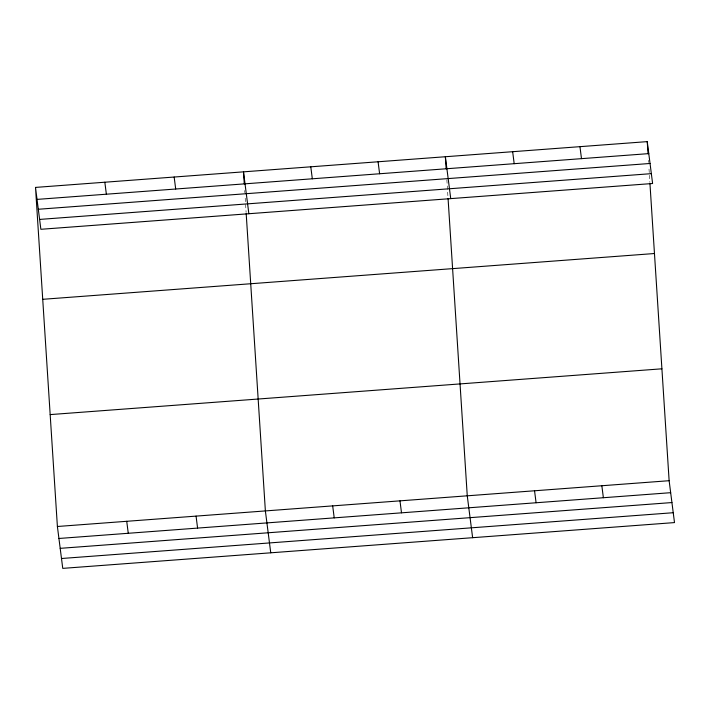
<?xml version="1.0" encoding="UTF-8"?>
<svg xmlns="http://www.w3.org/2000/svg" width="710" height="710" viewBox="0 0 710 710"><rect width="100%" height="100%" fill="white"/><g stroke="black" fill="none" stroke-linecap="round" stroke-linejoin="round"><path stroke-width="0.53" stroke-dasharray="3.55 2.66" d="M648.443 160.282L648.585 162.475M649.011 169.051L649.863 182.221M446.856 179.772L448.063 198.427M244.693 190.493L244.835 192.685M245.19 198.179L246.113 212.432"/><path stroke-width="1.06" d="M35.5 187.413L647.245 141.627L652.605 183.508L40.869 229.294L35.5 187.413L57.395 526.492L62.755 568.373L674.5 522.587L669.131 480.705L649.934 183.313M37.035 199.395L648.78 153.617M38.296 209.264L650.041 163.477M39.6 219.425L651.345 173.648M42.724 299.309L654.469 253.523M50.17 414.596L661.906 368.809M57.395 526.492L669.131 480.705M58.93 538.473L670.666 492.687M60.19 548.342L671.935 502.556M61.495 558.504L673.24 512.718M579.955 146.668L581.49 158.649M601.84 485.738L603.376 497.728M512.655 151.7L514.191 163.69M534.55 490.779L536.085 502.76M450.735 198.623L445.365 156.741L446.146 168.802M472.629 537.692L467.26 495.811L448.063 198.427M378.075 161.773L379.61 173.764M399.97 500.852L401.505 512.833M310.785 166.806L312.32 178.796M332.679 505.884L334.215 517.874M248.855 213.728L243.494 171.847L244.275 183.917M270.75 552.806L265.38 510.925L246.184 213.532M174.163 177.038L175.698 189.02M196.058 516.108L197.593 528.098M104.832 182.221L106.367 194.212M126.726 521.3L128.262 533.281M647.245 141.627L648.026 153.697"/></g></svg>
